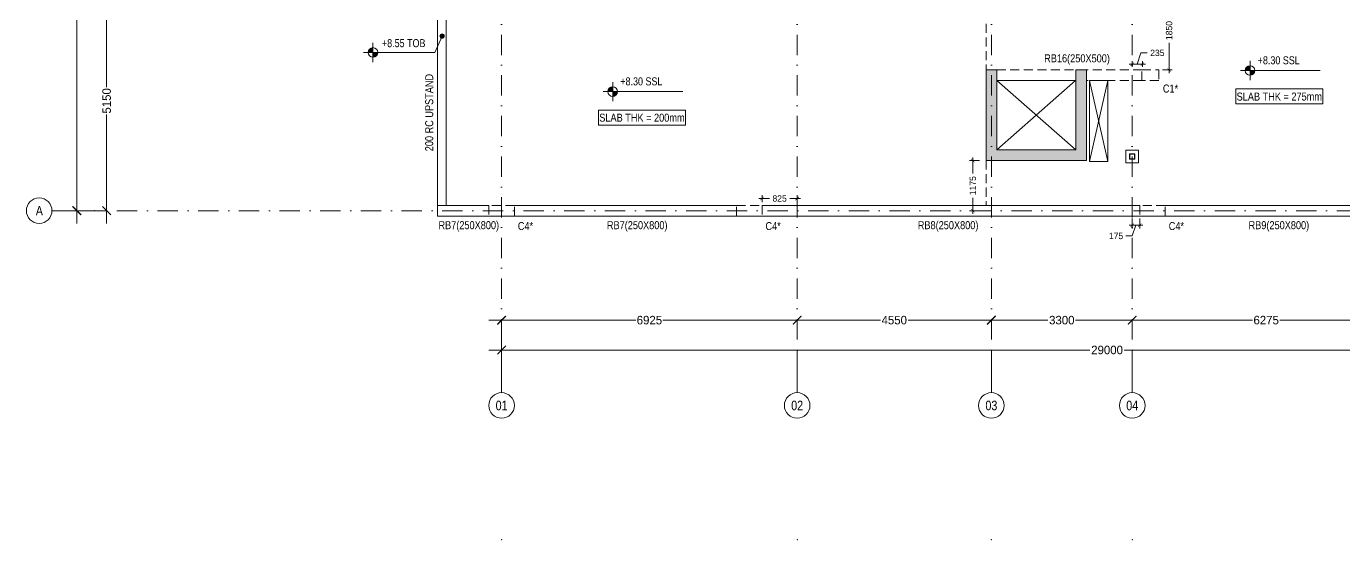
# Model space of a CAD drawing. Header units: millimetres. Extents: x -1760 to 80452, y -32586 to 8596.
# Drawn here: x -1760 to 29104, y -32586 to -20546 of the extents above; entities that cross this region are included whole.
import ezdxf
from ezdxf.enums import TextEntityAlignment as Align

# ---------------------------------------------------------------- set-up
doc = ezdxf.new("R2010")
doc.units = ezdxf.units.MM
doc.header["$LTSCALE"] = 75
for name, pattern in [('DASHDOT2', [12.7, 6.35, -3.175, 0, -3.175]), ('Dot & Dashed', [502.708322, 238.125, -132.291667, 0, -132.291655]), ('Hidden Line', [4.233333, 2.822222, -1.411111])]:
    doc.linetypes.add(name, pattern=pattern)
for name, color, linetype in [('00_A_GRIDS.3D', 1, 'Continuous'), ('02_A_GRIDS.3D', 1, 'Continuous'), ('133-EDEN HILLS- Grid$0$A_DIM 75', 1, 'Continuous')]:
    doc.layers.add(name, color=color, linetype=linetype)
for name, color, linetype, lineweight in [('G-ANNO-DIMS', 111, 'Continuous', 9), ('S-BEAM-IDEN', 2, 'Continuous', 9), ('S-COL', 3, 'Continuous', 13), ('S-COLS-IDEN', 171, 'Continuous', 9), ('S-HATCH', 8, 'Continuous', 9), ('S-SLAB', 3, 'Continuous', 13), ('TXT', 11, 'Continuous', 9)]:
    doc.layers.add(name, color=color, linetype=linetype, lineweight=lineweight)
doc.styles.add('133-5F Grid$0$TEXT 75', font='GOTHIC.TTF', dxfattribs={"height": 150})
doc.styles.add('236 - NAS Mall_CD_GF Plan$0$TEXT 500', font='GOTHIC.TTF', dxfattribs={"height": 350})
doc.styles.add('Arial', font='arial.ttf', dxfattribs={"width": 0.8, "height": 187.5})
doc.styles.add('Arial Narrow_1', font='ARIALN.TTF', dxfattribs={"height": 187.5})
doc.styles.add('GENERATED_STYLE_3', font='arial.ttf', dxfattribs={"width": 0.8})
doc.styles.add('TEXT 100', font='GOTHIC.TTF', dxfattribs={"height": 200})
doc.dimstyles.new('133-5F Grid$0$DIM 75', dxfattribs={"dimtxt": 150, "dimasz": 80, "dimexe": 75, "dimexo": 75, "dimgap": 75, "dimtad": 0, "dimdec": 0, "dimrnd": 5, "dimzin": 0, "dimdsep": 46, "dimtxsty": '133-5F Grid$0$TEXT 75', "dimblk": '133-5F Grid$0$_ARCHTICK', "dimcen": 0, "dimdle": 75, "dimclrd": 256, "dimclre": 256, "dimclrt": 256, "dimadec": 0, "dimazin": 0, "dimtfac": 1, "dimtdec": 0, "dimtmove": 1, "dimatfit": 3, "dimfxl": 160, "dimfxlon": 1, "dimtolj": 1, "dimtzin": 0, "dimlwd": 0, "dimlwe": 0, "dimarcsym": 0})
doc.dimstyles.new('236 - NAS Mall_CD_GF Plan$0$DIM 500', dxfattribs={"dimtxt": 350, "dimasz": 300, "dimexe": 0, "dimexo": 0, "dimgap": 25, "dimtad": 0, "dimdec": 0, "dimrnd": 5, "dimzin": 0, "dimdsep": 46, "dimtxsty": '236 - NAS Mall_CD_GF Plan$0$TEXT 500', "dimblk": '236 - NAS Mall_CD_GF Plan$0$_ARCHTICK', "dimcen": 0, "dimdle": 300, "dimclrd": 256, "dimclre": 256, "dimclrt": 256, "dimadec": 0, "dimazin": 0, "dimtfac": 1, "dimtdec": 0, "dimtmove": 1, "dimatfit": 3, "dimfxl": 1000, "dimfxlon": 1, "dimtolj": 1, "dimtzin": 0, "dimlwd": 0, "dimlwe": 0, "dimarcsym": 0})

# ---------------------------------------------------------------- blocks, each defined once
blk = doc.blocks.new('Spot Elevations - WYE_Spot Elevation - Target Filled-619581-VILLA E - FIRST FLOOR')
at = {"layer": 'G-ANNO-DIMS'}
h = blk.add_hatch(color=256, dxfattribs=at)
edge = h.paths.add_edge_path(flags=0)
edge.add_line((0, 0), (-1.5, 0))
edge.add_arc((0, 0), 1.5, 90, 180, ccw=False)
edge.add_line((0, 1.5), (0, 0))
h = blk.add_hatch(color=256, dxfattribs=at)
edge = h.paths.add_edge_path(flags=0)
edge.add_line((0, 0), (1.5, 0))
edge.add_arc((0, 0), 1.5, 270, 360, ccw=False)
edge.add_line((0, -1.5), (0, 0))
for p, q in [((-3, 0), (3.01, 0)), ((0, -3), (0, 3))]:
    blk.add_line(p, q, dxfattribs=at)
blk.add_circle((0, 0), 1.5, dxfattribs=at)
blk = doc.blocks.new('Standard grid marker')
at = {"layer": '00_A_GRIDS.3D', "linetype": 'Dot & Dashed', "lineweight": 0}
for p, q in [((1000, 0), (0, 0)), ((29352, 0), (30352, 0))]:
    blk.add_line(p, q, dxfattribs=at)
at = {"layer": '00_A_GRIDS.3D', "linetype": 'DASHDOT2', "lineweight": 0}
blk.add_line((1000, 0), (29352, 0), dxfattribs=at)
at = {"layer": '00_A_GRIDS.3D', "linetype": 'Continuous', "lineweight": 0}
for centre in [(-300, 0), (30652, 0)]:
    blk.add_circle(centre, 300, dxfattribs=at)
at = {"layer": '00_A_GRIDS.3D', "linetype": 'Dot & Dashed', "lineweight": 0}
for p in [(1000, 0), (1000, 0), (33800, 0), (33800, 0)]:
    blk.add_point(p, dxfattribs=at)
at = {"layer": '00_A_GRIDS.3D', "lineweight": 0, "style": 'GENERATED_STYLE_3'}
for tag, p in [('AC_MarkerText_1_0', (-464, -51)), ('AC_MarkerText_1_1', (30488, -51))]:
    blk.add_attdef(tag, text='', height=225, rotation=90, dxfattribs=at).set_placement(p, align=Align.TOP_CENTER)
blk = doc.blocks.new('Standard grid marker_2')
at = {"layer": '00_A_GRIDS.3D', "linetype": 'DASHDOT2', "lineweight": 0}
blk.add_line((1000, 0), (50581, 0), dxfattribs=at)
at = {"layer": '00_A_GRIDS.3D', "linetype": 'Dot & Dashed', "lineweight": 0}
blk.add_line((50581, 0), (51581, 0), dxfattribs=at)
at = {"layer": '00_A_GRIDS.3D', "linetype": 'Continuous', "lineweight": 0}
blk.add_circle((51881, 0), 300, dxfattribs=at)
at = {"layer": '00_A_GRIDS.3D', "linetype": 'Dot & Dashed', "lineweight": 0}
blk.add_point((50581, 0), dxfattribs=at)
blk.add_point((50581, 0), dxfattribs=at)
at = {"layer": '00_A_GRIDS.3D', "lineweight": 0, "style": 'GENERATED_STYLE_3'}
for tag, p in [('AC_MarkerText_1_0', (-300, -215)), ('AC_MarkerText_1_1', (51881, -215))]:
    blk.add_attdef(tag, text='', height=225, rotation=180, dxfattribs=at).set_placement(p, align=Align.TOP_CENTER)
blk = doc.blocks.new('236 - NAS Mall_CD_GF Plan$0$_ARCHTICK')
at = {"color": 0, "linetype": 'ByBlock', "const_width": 0.15}
blk.add_lwpolyline([(-0.5, -0.5), (0.5, 0.5)], dxfattribs=at)
blk = doc.blocks.new('*D11')
at = {"layer": '02_A_GRIDS.3D', "lineweight": 0, "transparency": 16777216}
for p, q in [((-578, -2920), (-578, -13399)), ((-157, -3220), (-578, -3220)), ((-578, -25170), (-578, -14203)), ((-160, -24870), (-578, -24870))]:
    blk.add_line(p, q, dxfattribs=at)
at = {"layer": 'Defpoints', "color": 0, "transparency": 16777216}
for p in [(-157, -3220), (-578, -24870), (-160, -24870)]:
    blk.add_point(p, dxfattribs=at)
at = {"layer": '02_A_GRIDS.3D', "lineweight": 0, "transparency": 16777216, "xscale": 200, "yscale": 200, "zscale": 200}
for p, rotation in [((-578, -3220), 90), ((-578, -24870), 270)]:
    blk.add_blockref('236 - NAS Mall_CD_GF Plan$0$_ARCHTICK', p, dxfattribs=dict(at, rotation=rotation))
at = {"layer": '02_A_GRIDS.3D', "transparency": 16777216, "insert": (-578, -13801), "char_height": 200, "attachment_point": 5, "rotation": 90, "style": 'TEXT 100'}
blk.add_mtext('\\A1;21650', dxfattribs=at)
blk = doc.blocks.new('*D16')
at = {"layer": '02_A_GRIDS.3D', "lineweight": 0, "transparency": 16777216}
for p, q in [((122, -19420), (122, -21971)), ((-300, -19720), (122, -19720)), ((122, -25170), (122, -22618)), ((-300, -24870), (122, -24870))]:
    blk.add_line(p, q, dxfattribs=at)
at = {"layer": 'Defpoints', "color": 0, "transparency": 16777216}
for p in [(-300, -19720), (-300, -24870), (122, -24870)]:
    blk.add_point(p, dxfattribs=at)
at = {"layer": '02_A_GRIDS.3D', "lineweight": 0, "transparency": 16777216, "xscale": 200, "yscale": 200, "zscale": 200}
for p, rotation in [((122, -19720), 90), ((122, -24870), 270)]:
    blk.add_blockref('236 - NAS Mall_CD_GF Plan$0$_ARCHTICK', p, dxfattribs=dict(at, rotation=rotation))
at = {"layer": '02_A_GRIDS.3D', "transparency": 16777216, "insert": (122, -22295), "char_height": 200, "attachment_point": 5, "rotation": 90, "style": 'TEXT 100'}
blk.add_mtext('\\A1;5150', dxfattribs=at)
blk = doc.blocks.new('*D17')
at = {"layer": '02_A_GRIDS.3D', "lineweight": 0, "transparency": 16777216}
for p, q in [((9075, -27438), (12519, -27438)), ((9375, -27859), (9375, -27438)), ((16600, -27438), (13156, -27438)), ((16300, -27859), (16300, -27438))]:
    blk.add_line(p, q, dxfattribs=at)
at = {"layer": 'Defpoints', "color": 0, "transparency": 16777216}
for p in [(16300, -27438), (9375, -27859), (16300, -27859)]:
    blk.add_point(p, dxfattribs=at)
at = {"layer": '02_A_GRIDS.3D', "lineweight": 0, "transparency": 16777216, "xscale": 200, "yscale": 200, "zscale": 200, "rotation": 180}
blk.add_blockref('236 - NAS Mall_CD_GF Plan$0$_ARCHTICK', (9375, -27438), dxfattribs=at)
at = {"layer": '02_A_GRIDS.3D', "lineweight": 0, "transparency": 16777216, "xscale": 200, "yscale": 200, "zscale": 200}
blk.add_blockref('236 - NAS Mall_CD_GF Plan$0$_ARCHTICK', (16300, -27438), dxfattribs=at)
at = {"layer": '02_A_GRIDS.3D', "transparency": 16777216, "insert": (12838, -27438), "char_height": 200, "attachment_point": 5, "style": 'TEXT 100'}
blk.add_mtext('\\A1;6925', dxfattribs=at)
blk = doc.blocks.new('*D18')
at = {"layer": '02_A_GRIDS.3D', "lineweight": 0, "transparency": 16777216}
for p, q in [((16000, -27438), (18249, -27438)), ((16300, -27859), (16300, -27438)), ((21150, -27438), (18901, -27438)), ((20850, -27859), (20850, -27438))]:
    blk.add_line(p, q, dxfattribs=at)
at = {"layer": 'Defpoints', "color": 0, "transparency": 16777216}
for p in [(20850, -27438), (16300, -27859), (20850, -27859)]:
    blk.add_point(p, dxfattribs=at)
at = {"layer": '02_A_GRIDS.3D', "lineweight": 0, "transparency": 16777216, "xscale": 200, "yscale": 200, "zscale": 200, "rotation": 180}
blk.add_blockref('236 - NAS Mall_CD_GF Plan$0$_ARCHTICK', (16300, -27438), dxfattribs=at)
at = {"layer": '02_A_GRIDS.3D', "lineweight": 0, "transparency": 16777216, "xscale": 200, "yscale": 200, "zscale": 200}
blk.add_blockref('236 - NAS Mall_CD_GF Plan$0$_ARCHTICK', (20850, -27438), dxfattribs=at)
at = {"layer": '02_A_GRIDS.3D', "transparency": 16777216, "insert": (18575, -27438), "char_height": 200, "attachment_point": 5, "style": 'TEXT 100'}
blk.add_mtext('\\A1;4550', dxfattribs=at)
blk = doc.blocks.new('*D19')
at = {"layer": '02_A_GRIDS.3D', "lineweight": 0, "transparency": 16777216}
for p, q in [((20550, -27438), (22176, -27438)), ((20850, -27859), (20850, -27438)), ((24450, -27438), (22824, -27438)), ((24150, -27859), (24150, -27438))]:
    blk.add_line(p, q, dxfattribs=at)
at = {"layer": 'Defpoints', "color": 0, "transparency": 16777216}
for p in [(24150, -27438), (20850, -27859), (24150, -27859)]:
    blk.add_point(p, dxfattribs=at)
at = {"layer": '02_A_GRIDS.3D', "lineweight": 0, "transparency": 16777216, "xscale": 200, "yscale": 200, "zscale": 200, "rotation": 180}
blk.add_blockref('236 - NAS Mall_CD_GF Plan$0$_ARCHTICK', (20850, -27438), dxfattribs=at)
at = {"layer": '02_A_GRIDS.3D', "lineweight": 0, "transparency": 16777216, "xscale": 200, "yscale": 200, "zscale": 200}
blk.add_blockref('236 - NAS Mall_CD_GF Plan$0$_ARCHTICK', (24150, -27438), dxfattribs=at)
at = {"layer": '02_A_GRIDS.3D', "transparency": 16777216, "insert": (22500, -27438), "char_height": 200, "attachment_point": 5, "style": 'TEXT 100'}
blk.add_mtext('\\A1;3300', dxfattribs=at)
blk = doc.blocks.new('*D20')
at = {"layer": '02_A_GRIDS.3D', "lineweight": 0, "transparency": 16777216}
for p, q in [((23850, -27438), (26969, -27438)), ((24150, -27859), (24150, -27438)), ((30725, -27438), (27606, -27438)), ((30425, -27859), (30425, -27438))]:
    blk.add_line(p, q, dxfattribs=at)
at = {"layer": 'Defpoints', "color": 0, "transparency": 16777216}
for p in [(30425, -27438), (24150, -27859), (30425, -27859)]:
    blk.add_point(p, dxfattribs=at)
at = {"layer": '02_A_GRIDS.3D', "lineweight": 0, "transparency": 16777216, "xscale": 200, "yscale": 200, "zscale": 200, "rotation": 180}
blk.add_blockref('236 - NAS Mall_CD_GF Plan$0$_ARCHTICK', (24150, -27438), dxfattribs=at)
at = {"layer": '02_A_GRIDS.3D', "lineweight": 0, "transparency": 16777216, "xscale": 200, "yscale": 200, "zscale": 200}
blk.add_blockref('236 - NAS Mall_CD_GF Plan$0$_ARCHTICK', (30425, -27438), dxfattribs=at)
at = {"layer": '02_A_GRIDS.3D', "transparency": 16777216, "insert": (27288, -27438), "char_height": 200, "attachment_point": 5, "style": 'TEXT 100'}
blk.add_mtext('\\A1;6275', dxfattribs=at)
blk = doc.blocks.new('*D22')
at = {"layer": '02_A_GRIDS.3D', "lineweight": 0, "transparency": 16777216}
for p, q in [((9375, -27716), (9375, -28138)), ((38375, -27716), (38375, -28138)), ((9075, -28138), (23159, -28138)), ((38675, -28138), (23963, -28138))]:
    blk.add_line(p, q, dxfattribs=at)
at = {"layer": 'Defpoints', "color": 0, "transparency": 16777216}
for p in [(9375, -27716), (38375, -27716), (38375, -28138)]:
    blk.add_point(p, dxfattribs=at)
at = {"layer": '02_A_GRIDS.3D', "lineweight": 0, "transparency": 16777216, "xscale": 200, "yscale": 200, "zscale": 200, "rotation": 180}
blk.add_blockref('236 - NAS Mall_CD_GF Plan$0$_ARCHTICK', (9375, -28138), dxfattribs=at)
at = {"layer": '02_A_GRIDS.3D', "lineweight": 0, "transparency": 16777216, "xscale": 200, "yscale": 200, "zscale": 200}
blk.add_blockref('236 - NAS Mall_CD_GF Plan$0$_ARCHTICK', (38375, -28138), dxfattribs=at)
at = {"layer": '02_A_GRIDS.3D', "transparency": 16777216, "insert": (23561, -28138), "char_height": 200, "attachment_point": 5, "style": 'TEXT 100'}
blk.add_mtext('\\A1;29000', dxfattribs=at)
blk = doc.blocks.new('133-5F Grid$0$_ARCHTICK')
at = {"color": 0, "linetype": 'ByBlock', "const_width": 0.15}
blk.add_lwpolyline([(-0.5, -0.5), (0.5, 0.5)], dxfattribs=at)
blk = doc.blocks.new('*D41')
at = {"layer": '133-EDEN HILLS- Grid$0$A_DIM 75', "lineweight": 0, "transparency": 16777216}
for p, q in [((15402, -24584), (15648, -24584)), ((15477, -24670), (15477, -24509)), ((16375, -24584), (16129, -24584)), ((16300, -24670), (16300, -24509))]:
    blk.add_line(p, q, dxfattribs=at)
at = {"layer": 'Defpoints', "color": 0, "transparency": 16777216}
for p in [(16300, -24584), (15477, -24745), (16300, -24745)]:
    blk.add_point(p, dxfattribs=at)
at = {"layer": '133-EDEN HILLS- Grid$0$A_DIM 75', "lineweight": 0, "transparency": 16777216, "xscale": 80, "yscale": 80, "zscale": 80, "rotation": 180}
blk.add_blockref('133-5F Grid$0$_ARCHTICK', (15477, -24584), dxfattribs=at)
at = {"layer": '133-EDEN HILLS- Grid$0$A_DIM 75', "lineweight": 0, "transparency": 16777216, "xscale": 80, "yscale": 80, "zscale": 80}
blk.add_blockref('133-5F Grid$0$_ARCHTICK', (16300, -24584), dxfattribs=at)
at = {"layer": '133-EDEN HILLS- Grid$0$A_DIM 75', "transparency": 16777216, "insert": (15889, -24584), "char_height": 150, "attachment_point": 5, "style": '133-5F Grid$0$TEXT 75'}
blk.add_mtext('\\A1;825', dxfattribs=at)
blk = doc.blocks.new('*D48')
at = {"layer": '133-EDEN HILLS- Grid$0$A_DIM 75', "lineweight": 0, "transparency": 16777216}
for p, q in [((20575, -23695), (20340, -23695)), ((20415, -23620), (20415, -23995)), ((20415, -24945), (20415, -24570)), ((20575, -24870), (20340, -24870))]:
    blk.add_line(p, q, dxfattribs=at)
at = {"layer": 'Defpoints', "color": 0, "transparency": 16777216}
for p in [(20725, -23695), (20415, -24870), (20725, -24870)]:
    blk.add_point(p, dxfattribs=at)
at = {"layer": '133-EDEN HILLS- Grid$0$A_DIM 75', "lineweight": 0, "transparency": 16777216, "xscale": 80, "yscale": 80, "zscale": 80}
for p, rotation in [((20415, -23695), 90), ((20415, -24870), 270)]:
    blk.add_blockref('133-5F Grid$0$_ARCHTICK', p, dxfattribs=dict(at, rotation=rotation))
at = {"layer": '133-EDEN HILLS- Grid$0$A_DIM 75', "transparency": 16777216, "insert": (20415, -24283), "char_height": 150, "attachment_point": 5, "rotation": 90, "style": '133-5F Grid$0$TEXT 75'}
blk.add_mtext('\\A1;1175', dxfattribs=at)
blk = doc.blocks.new('*D42')
at = {"layer": '133-EDEN HILLS- Grid$0$A_DIM 75', "lineweight": 0, "transparency": 16777216}
for p, q in [((24400, -25211), (24075, -25211)), ((24150, -25051), (24150, -25286)), ((24238, -25211), (24150, -25463)), ((24325, -25051), (24325, -25286)), ((24150, -25463), (24000, -25463))]:
    blk.add_line(p, q, dxfattribs=at)
at = {"layer": 'Defpoints', "color": 0, "transparency": 16777216}
for p in [(24150, -24745), (24325, -24745), (24150, -25211)]:
    blk.add_point(p, dxfattribs=at)
at = {"layer": '133-EDEN HILLS- Grid$0$A_DIM 75', "lineweight": 0, "transparency": 16777216, "xscale": 80, "yscale": 80, "zscale": 80, "rotation": 180}
blk.add_blockref('133-5F Grid$0$_ARCHTICK', (24150, -25211), dxfattribs=at)
at = {"layer": '133-EDEN HILLS- Grid$0$A_DIM 75', "lineweight": 0, "transparency": 16777216, "xscale": 80, "yscale": 80, "zscale": 80}
blk.add_blockref('133-5F Grid$0$_ARCHTICK', (24325, -25211), dxfattribs=at)
at = {"layer": '133-EDEN HILLS- Grid$0$A_DIM 75', "transparency": 16777216, "insert": (23771, -25463), "char_height": 150, "attachment_point": 5, "style": '133-5F Grid$0$TEXT 75'}
blk.add_mtext('\\A1;175', dxfattribs=at)
blk = doc.blocks.new('*D43')
at = {"layer": '133-EDEN HILLS- Grid$0$A_DIM 75', "lineweight": 0, "transparency": 16777216}
for p, q in [((24269, -21436), (24349, -21170)), ((24349, -21170), (24499, -21170)), ((24462, -21436), (24075, -21436)), ((24150, -21495), (24150, -21361)), ((24387, -21495), (24387, -21361))]:
    blk.add_line(p, q, dxfattribs=at)
at = {"layer": 'Defpoints', "color": 0, "transparency": 16777216}
for p in [(24150, -21436), (24150, -21570), (24387, -21570)]:
    blk.add_point(p, dxfattribs=at)
at = {"layer": '133-EDEN HILLS- Grid$0$A_DIM 75', "lineweight": 0, "transparency": 16777216, "xscale": 80, "yscale": 80, "zscale": 80, "rotation": 180}
blk.add_blockref('133-5F Grid$0$_ARCHTICK', (24150, -21436), dxfattribs=at)
at = {"layer": '133-EDEN HILLS- Grid$0$A_DIM 75', "lineweight": 0, "transparency": 16777216, "xscale": 80, "yscale": 80, "zscale": 80}
blk.add_blockref('133-5F Grid$0$_ARCHTICK', (24387, -21436), dxfattribs=at)
at = {"layer": '133-EDEN HILLS- Grid$0$A_DIM 75', "transparency": 16777216, "insert": (24739, -21170), "char_height": 150, "attachment_point": 5, "style": '133-5F Grid$0$TEXT 75'}
blk.add_mtext('\\A1;235', dxfattribs=at)
blk = doc.blocks.new('*D44')
at = {"layer": '133-EDEN HILLS- Grid$0$A_DIM 75', "lineweight": 0, "transparency": 16777216}
for p, q in [((24854, -19720), (25089, -19720)), ((25014, -19645), (25014, -20357)), ((25014, -21645), (25014, -20933)), ((24862, -21570), (25089, -21570))]:
    blk.add_line(p, q, dxfattribs=at)
at = {"layer": 'Defpoints', "color": 0, "transparency": 16777216}
for p in [(24683, -19720), (25014, -19720), (24787, -21570)]:
    blk.add_point(p, dxfattribs=at)
at = {"layer": '133-EDEN HILLS- Grid$0$A_DIM 75', "lineweight": 0, "transparency": 16777216, "xscale": 80, "yscale": 80, "zscale": 80}
for p, rotation in [((25014, -19720), 90), ((25014, -21570), 270)]:
    blk.add_blockref('133-5F Grid$0$_ARCHTICK', p, dxfattribs=dict(at, rotation=rotation))
at = {"layer": '133-EDEN HILLS- Grid$0$A_DIM 75', "transparency": 16777216, "insert": (25014, -20645), "char_height": 150, "attachment_point": 5, "rotation": 90, "style": '133-5F Grid$0$TEXT 75'}
blk.add_mtext('\\A1;1850', dxfattribs=at)
blk = doc.blocks.new('stcl')
at = {"layer": 'S-COL'}
for points in [[(25639, -20585), (25759, -20585), (25759, -20705), (25639, -20705)], [(25647, -20593), (25751, -20593), (25751, -20697), (25647, -20697)]]:
    blk.add_lwpolyline(points, close=True, dxfattribs=at)
at = {"layer": 'S-SLAB'}
blk.add_lwpolyline([(25549, -20495), (25849, -20495), (25849, -20795), (25549, -20795)], close=True, dxfattribs=at)

msp = doc.modelspace()

# ---------------------------------------------------------------- hatches: boundary and pattern name
at = {"layer": 'G-ANNO-DIMS'}
h = msp.add_hatch(color=256, dxfattribs=at)
h.dxf.hatch_style = 1
edge = h.paths.add_edge_path()
edge.add_arc((7980.6, -20774.9), 52.4, 0, 360)
at = {"layer": 'S-HATCH'}
msp.add_hatch(color=256, dxfattribs=at).paths.add_polyline_path([(23075.1, -21570), (23075.1, -23695.1), (20725, -23695.1), (20725, -21570), (20975, -21570), (20975, -23445.1), (22825.1, -23445.1), (22825.1, -21570)])

# ---------------------------------------------------------------- linework, layer by layer
at = {"layer": 'G-ANNO-DIMS'}
for p, q in [((7980.6, -20774.9), (7812.3, -21159.1)), ((7812.3, -21159.1), (6462.9, -21159.1)), ((27011.5, -21582.7), (26910.5, -21582.7)), ((28552.9, -21582.7), (27011.5, -21582.7)), ((12078.7, -22077.3), (11977.7, -22077.3)), ((13620.1, -22077.3), (12078.7, -22077.3))]:
    msp.add_line(p, q, dxfattribs=at)
msp.add_circle((7980.6, -20774.9), 52.4, dxfattribs=at)
at = {"layer": 'S-COL'}
msp.add_lwpolyline([(23075.1, -21570), (23075.1, -23695.1), (20725, -23695.1), (20725, -21570), (20975, -21570), (20975, -23445.1), (22825.1, -23445.1), (22825.1, -21570)], close=True, dxfattribs=at)
at = {"layer": 'S-COL', "linetype": 'Hidden Line'}
for points in [[(24774.9, -21570), (24774.9, -21820), (24374.9, -21820), (24374.9, -21570)], [(9075.2, -24994.8), (9675, -24994.8), (9675, -24744.8), (9075.2, -24744.8)], [(14877.3, -24745), (15477.3, -24745), (15477.3, -24995), (14877.3, -24995)], [(24925, -24745), (24325, -24745), (24325, -24994.8), (24925, -24994.8)]]:
    msp.add_lwpolyline(points, close=True, dxfattribs=at)
at = {"layer": 'S-SLAB', "linetype": 'Hidden Line'}
for p, q in [((20725.1, -3345), (20725, -21570)), ((20975, -21570.1), (22825.1, -21570)), ((24387.4, -21570.1), (23075.1, -21570)), ((24387.3, -21820.1), (23075.1, -21820)), ((20725, -23695.1), (20725, -24745))]:
    msp.add_line(p, q, dxfattribs=at)
at = {"layer": 'S-SLAB'}
for p, q in [((8075, -19844.8), (8075, -24745)), ((20975, -21820), (22825.1, -23445.1)), ((22824.7, -21820), (20975, -23445.1)), ((23150.1, -21820), (23575.1, -23720.1)), ((23575.1, -21820), (23150.1, -23720.1)), ((7875, -24745), (9075.2, -24745)), ((9675, -24744.8), (14877.3, -24745)), ((15477.3, -24745), (24325, -24745)), ((24925, -24745), (29775, -24745))]:
    msp.add_line(p, q, dxfattribs=at)
for points in [[(7875, -19595), (15175, -19595), (15175, -8045), (11125, -8045), (11125, -3095), (40824.9, -3095), (40825.1, -9595), (31775, -9595), (31775, -18045), (37825, -18045), (37825, -24995), (7875, -24995)], [(22825.1, -21820), (20975, -21820), (20975, -23445.1), (22825.1, -23445.1)], [(23575.1, -23720.1), (23150.1, -23720.1), (23150.1, -21820), (23575.1, -21820)]]:
    msp.add_lwpolyline(points, close=True, dxfattribs=at)
at = {"layer": 'TXT', "flags": 128}
for points in [[(26577.2, -22015.9), (28618.7, -22015.9), (28618.7, -22366.1), (26577.2, -22366.1)], [(11644.4, -22510.4), (13685.9, -22510.4), (13685.9, -22860.7), (11644.4, -22860.7)]]:
    msp.add_lwpolyline(points, close=True, dxfattribs=at)

# ---------------------------------------------------------------- block references
at = {"layer": '00_A_GRIDS.3D', "linetype": 'Dot & Dashed'}
ref = msp.add_blockref('Standard grid marker', (9375, 1214.2), dxfattribs=dict(at, zscale=1000, rotation=270))
ref.add_attrib('AC_MarkerText_1', '01', dxfattribs={"layer": '02_A_GRIDS.3D', "color": 7, "lineweight": 0, "height": 225, "rotation": 360, "style": 'GENERATED_STYLE_3', "width": 0.8}).set_placement((9375, 1626.7), align=Align.TOP_CENTER)
ref.add_attrib('AC_MarkerText_1_1', '01', dxfattribs={"color": 7, "lineweight": 0, "height": 225, "rotation": 360, "style": 'GENERATED_STYLE_3', "width": 0.8}).set_placement((9375, -29325.3), align=Align.TOP_CENTER)
at = {"layer": '00_A_GRIDS.3D', "linetype": 'Continuous'}
ref = msp.add_blockref('Standard grid marker_2', (50421.5, -24870), dxfattribs=dict(at, zscale=1000, rotation=180))
ref.add_attrib('AC_MarkerText_1_1', 'A', dxfattribs={"color": 7, "lineweight": 0, "height": 225, "rotation": 360, "style": 'GENERATED_STYLE_3', "width": 0.8}).set_placement((-1454.9, -24757.5), align=Align.TOP_CENTER)
at = {"layer": '02_A_GRIDS.3D', "linetype": 'Dot & Dashed'}
ref = msp.add_blockref('Standard grid marker', (16300, 1214.2), dxfattribs=dict(at, zscale=1000, rotation=270))
ref.add_attrib('AC_MarkerText_1', '02', dxfattribs={"color": 7, "lineweight": 0, "height": 225, "rotation": 360, "style": 'GENERATED_STYLE_3', "width": 0.8}).set_placement((16300, 1626.7), align=Align.TOP_CENTER)
ref.add_attrib('AC_MarkerText_1_1', '02', dxfattribs={"layer": '00_A_GRIDS.3D', "color": 7, "lineweight": 0, "height": 225, "rotation": 360, "style": 'GENERATED_STYLE_3', "width": 0.8}).set_placement((16300, -29325.3), align=Align.TOP_CENTER)
ref = msp.add_blockref('Standard grid marker', (20850, 1214.2), dxfattribs=dict(at, zscale=1000, rotation=270))
ref.add_attrib('AC_MarkerText_1', '03', dxfattribs={"color": 7, "lineweight": 0, "height": 225, "rotation": 360, "style": 'GENERATED_STYLE_3', "width": 0.8}).set_placement((20850, 1626.7), align=Align.TOP_CENTER)
ref.add_attrib('AC_MarkerText_1_1', '03', dxfattribs={"layer": '00_A_GRIDS.3D', "color": 7, "lineweight": 0, "height": 225, "rotation": 360, "style": 'GENERATED_STYLE_3', "width": 0.8}).set_placement((20850, -29325.3), align=Align.TOP_CENTER)
ref = msp.add_blockref('Standard grid marker', (24150, 1214.2), dxfattribs=dict(at, zscale=1000, rotation=270))
ref.add_attrib('AC_MarkerText_1', '04', dxfattribs={"color": 7, "lineweight": 0, "height": 225, "rotation": 360, "style": 'GENERATED_STYLE_3', "width": 0.8}).set_placement((24150, 1626.7), align=Align.TOP_CENTER)
ref.add_attrib('AC_MarkerText_1_1', '04', dxfattribs={"layer": '00_A_GRIDS.3D', "color": 7, "lineweight": 0, "height": 225, "rotation": 360, "style": 'GENERATED_STYLE_3', "width": 0.8}).set_placement((24150, -29325.3), align=Align.TOP_CENTER)
at = {"layer": 'G-ANNO-DIMS', "xscale": 74.99999999999996, "yscale": 74.99999999999996, "zscale": 74.99999999999996}
for p in [(6361.9, -21159.1), (26910.5, -21582.7), (11977.7, -22077.3)]:
    msp.add_blockref('Spot Elevations - WYE_Spot Elevation - Target Filled-619581-VILLA E - FIRST FLOOR', p, dxfattribs=at)
at = {"layer": 'S-COL', "xscale": -1, "rotation": 180}
msp.add_blockref('stcl', (-1550.7, -44244.9), dxfattribs=at)

# ---------------------------------------------------------------- texts
at = {"layer": 'S-BEAM-IDEN', "lineweight": 20, "char_height": 187.5, "width": 1713.653, "attachment_point": 1, "style": 'Arial Narrow_1'}
for s, insert in [('RB16(250X500)', (22086.9, -21203.1)), ('RB7(250X800)', (7895.6, -25116)), ('RB7(250X800)', (11841.8, -25116)), ('RB8(250X800)', (19125.9, -25116)), ('RB9(250X800)', (26875.5, -25116))]:
    msp.add_mtext(s, dxfattribs=dict(at, insert=insert))
at = {"layer": 'S-BEAM-IDEN', "lineweight": 20, "insert": (7585.2, -23476), "char_height": 187.5, "width": 2658.404, "attachment_point": 1, "rotation": 90, "style": 'Arial Narrow_1'}
msp.add_mtext('200 RC UPSTAND', dxfattribs=at)
at = {"layer": 'S-COLS-IDEN', "char_height": 187.5, "width": 330.696, "attachment_point": 1, "style": 'Arial Narrow_1'}
for s, insert in [('C1*', (24867.6, -21911.9)), ('C4*', (9755.2, -25136.6)), ('C4*', (15557.5, -25136.8)), ('C4*', (25005.2, -25136.6))]:
    msp.add_mtext(s, dxfattribs=dict(at, insert=insert))
at = {"layer": 'TXT', "lineweight": 20, "char_height": 187.5, "width": 2423.1, "attachment_point": 1, "style": 'Arial Narrow_1'}
for s, insert in [('SLAB THK = 275mm', (26595.9, -22100.1)), ('SLAB THK = 200mm', (11663.2, -22594.7))]:
    msp.add_mtext(s, dxfattribs=dict(at, insert=insert))

# ---------------------------------------------------------------- dimensions: what is measured, and where the dimension line sits
at = {"layer": '02_A_GRIDS.3D'}
dim = msp.add_linear_dim(base=(-578.4, -24870), p1=(-156.5, -3220), p2=(-159.8, -24870), angle=270, dimstyle='236 - NAS Mall_CD_GF Plan$0$DIM 500', override={"dimtxt": 187.5, "dimasz": 200, "dimtxsty": 'TEXT 100'}, dxfattribs=at)
dim.commit()
dim.dimension.update_dxf_attribs({"geometry": '*D11', "text_midpoint": (-578.4, -13800.9), "dimtype": 160})
dim = msp.add_linear_dim(base=(121.6, -24870), p1=(-300.4, -19719.9), p2=(-300.4, -24870), angle=270, dimstyle='236 - NAS Mall_CD_GF Plan$0$DIM 500', override={"dimtxt": 187.5, "dimasz": 200, "dimtxsty": 'TEXT 100'}, dxfattribs=at)
dim.commit()
dim.dimension.update_dxf_attribs({"geometry": '*D16', "text_midpoint": (121.6, -22294.9)})
for base, p1, p2, picture, middle in [((16300, -27437.5), (9375, -27859.4), (16300, -27859.4), '*D17', (12837.5, -27437.5)), ((20850, -27437.5), (16300, -27859.4), (20850, -27859.4), '*D18', (18575, -27437.5)), ((24150, -27437.5), (20850, -27859.4), (24150, -27859.4), '*D19', (22500, -27437.5)), ((30425, -27437.5), (24150, -27859.4), (30425, -27859.4), '*D20', (27287.5, -27437.5))]:
    dim = msp.add_linear_dim(base=base, p1=p1, p2=p2, dimstyle='236 - NAS Mall_CD_GF Plan$0$DIM 500', override={"dimtxt": 187.5, "dimasz": 200, "dimtxsty": 'TEXT 100'}, dxfattribs=at)
    dim.commit()
    dim.dimension.update_dxf_attribs({"geometry": picture, "text_midpoint": middle})
dim = msp.add_linear_dim(base=(38375, -28137.5), p1=(9375, -27715.6), p2=(38375, -27715.6), dimstyle='236 - NAS Mall_CD_GF Plan$0$DIM 500', override={"dimtxt": 187.5, "dimasz": 200, "dimtxsty": 'TEXT 100'}, dxfattribs=at)
dim.commit()
dim.dimension.update_dxf_attribs({"geometry": '*D22', "text_midpoint": (23561.2, -28137.5), "dimtype": 160})
at = {"layer": '133-EDEN HILLS- Grid$0$A_DIM 75'}
for base, p1, p2, picture, middle in [((25014, -19719.9), (24787.4, -21570.1), (24683.5, -19719.9), '*D44', (25014, -20645)), ((20415.3, -24870), (20725, -23695.1), (20725, -24870), '*D48', (20415.3, -24282.5))]:
    dim = msp.add_linear_dim(base=base, p1=p1, p2=p2, angle=90, dimstyle='133-5F Grid$0$DIM 75', dxfattribs=at)
    dim.commit()
    dim.dimension.update_dxf_attribs({"geometry": picture, "text_midpoint": middle})
for base, p1, p2, picture, middle in [((24150, -21435.9), (24387.4, -21570.1), (24150, -21570.1), '*D43', (24573.6, -21169.6)), ((16300, -24583.7), (15477.3, -24745), (16300, -24745), '*D41', (15888.7, -24583.7))]:
    dim = msp.add_linear_dim(base=base, p1=p1, p2=p2, dimstyle='133-5F Grid$0$DIM 75', dxfattribs=at)
    dim.commit()
    dim.dimension.update_dxf_attribs({"geometry": picture, "text_midpoint": middle})
dim = msp.add_linear_dim(base=(24150, -25211.2), p1=(24325, -24745), p2=(24150, -24745), dimstyle='133-5F Grid$0$DIM 75', dxfattribs=at)
dim.commit()
dim.dimension.update_dxf_attribs({"geometry": '*D42', "text_midpoint": (23925.2, -25463.2), "dimtype": 160})

# ---------------------------------------------------------------- next in the draw order: texts
at = {"layer": 'G-ANNO-DIMS', "char_height": 187.5, "attachment_point": 1, "line_spacing_factor": 0.941778, "style": 'Arial', "bg_fill": 3, "box_fill_scale": 1.25, "bg_fill_color": 256, "bg_fill_true_color": 13158600, "bg_fill_transparency": 0}
for s, insert, width in [('+8.55 TOB', (6571.7, -20847.2), 1128.494), ('+8.30 SSL', (27090, -21249), 1733.153), ('+8.30 SSL', (12157.2, -21743.6), 1733.153)]:
    msp.add_mtext(s, dxfattribs=dict(at, insert=insert, width=width))

doc.saveas('drawing.dxf')
